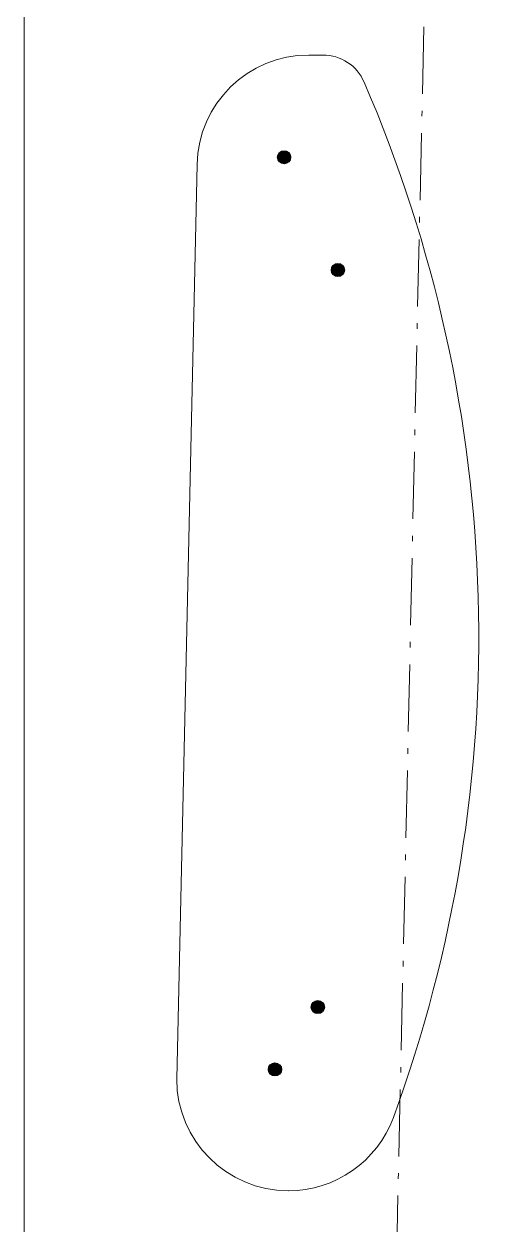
# Model space of a CAD drawing. Header units: metres. Extents: x 14 to 2416, y -346 to 476.
# Drawn here: x 13.82 to 22.3, y -157 to -135.53 of the extents above; entities that cross this region are included whole.
import ezdxf

# ---------------------------------------------------------------- set-up
doc = ezdxf.new("R2010")
doc.units = ezdxf.units.M
doc.linetypes.add('ACAD_ISO10W100', pattern=[18, 12, -3, 0, -3])
doc.layers.get('Defpoints').update_dxf_attribs({"color": 6})
doc.layers.add('A-ANNO-TEXT', color=20, linetype='Continuous', lineweight=13)
doc.layers.add('calle', color=254, linetype='Continuous', lineweight=0)
doc.layers.add('MAVA Luminarias', color=1, linetype='Continuous')
doc.layers.add('SOLAR', color=7, linetype='ACAD_ISO10W100', lineweight=9, true_color=0xff1414)

# ---------------------------------------------------------------- blocks, each defined once
blk = doc.blocks.new('A$Cc5be7df0')
at = {"layer": 'calle'}
for p, q in [((4.176, 38.63), (4.429, 38.63)), ((1.814, 20.326), (2.177, 36.674))]:
    blk.add_line(p, q, dxfattribs=at)
for centre, radius, start, end in [((4.176, 36.63), 2, 90.0092, 178.7294), ((4.429, 37.83), 0.8, 23.3794, 90.0092), ((-17.761, 28.237), 24.975, 339.8603, 23.3794), ((3.812, 20.324), 1.998, 179.9294, 269.9288), ((3.809, 20.326), 2, 270, 339.8603)]:
    blk.add_arc(centre, radius, start, end, dxfattribs=at)
at = {"layer": 'SOLAR', "ltscale": 0.1}
blk.add_lwpolyline([(66.071, 43.24), (65.567, 13.241), (5.658, 13.241), (6.323, 43.23), (66.071, 43.24)], dxfattribs=at)
blk = doc.blocks.new('A$Cd6acdfdc')
at = {"layer": 'MAVA Luminarias', "transparency": 33554687}
blk.add_hatch(color=2, dxfattribs=at).paths.add_polyline_path([(0, 0.079, 1), (0.158, 0.079, 1)])
at = {"layer": 'MAVA Luminarias', "color": 2, "transparency": 33554687}
blk.add_circle((0.079, 0.079), 0.079, dxfattribs=at)

msp = doc.modelspace()

# ---------------------------------------------------------------- linework, layer by layer
at = {"layer": 'Defpoints', "lineweight": 13}
msp.add_lwpolyline([(13.822, -120.99), (88.855, -120.99), (88.855, -175.375), (13.822, -175.375)], close=True, dxfattribs=at)
msp.add_lwpolyline([(13.822, -120.99), (88.855, -120.99), (88.855, -175.375), (13.822, -175.375)], close=True, dxfattribs=at)

# ---------------------------------------------------------------- block references
at = {"layer": 'A-ANNO-TEXT'}
msp.add_blockref('A$Cc5be7df0', (14.738, -174.72), dxfattribs=at)
msp.add_blockref('A$Cc5be7df0', (14.738, -174.72), dxfattribs=at)
at = {"layer": 'MAVA Luminarias', "xscale": 1.483214008569871, "yscale": 1.483214008569871, "zscale": 1.483214008569871}
for p in [(18.354, -138.034), (18.354, -138.034), (19.316, -140.05), (19.316, -140.05), (18.958, -153.226), (18.958, -153.226), (18.191, -154.341), (18.191, -154.341)]:
    msp.add_blockref('A$Cd6acdfdc', p, dxfattribs=at)

doc.saveas('drawing.dxf')
